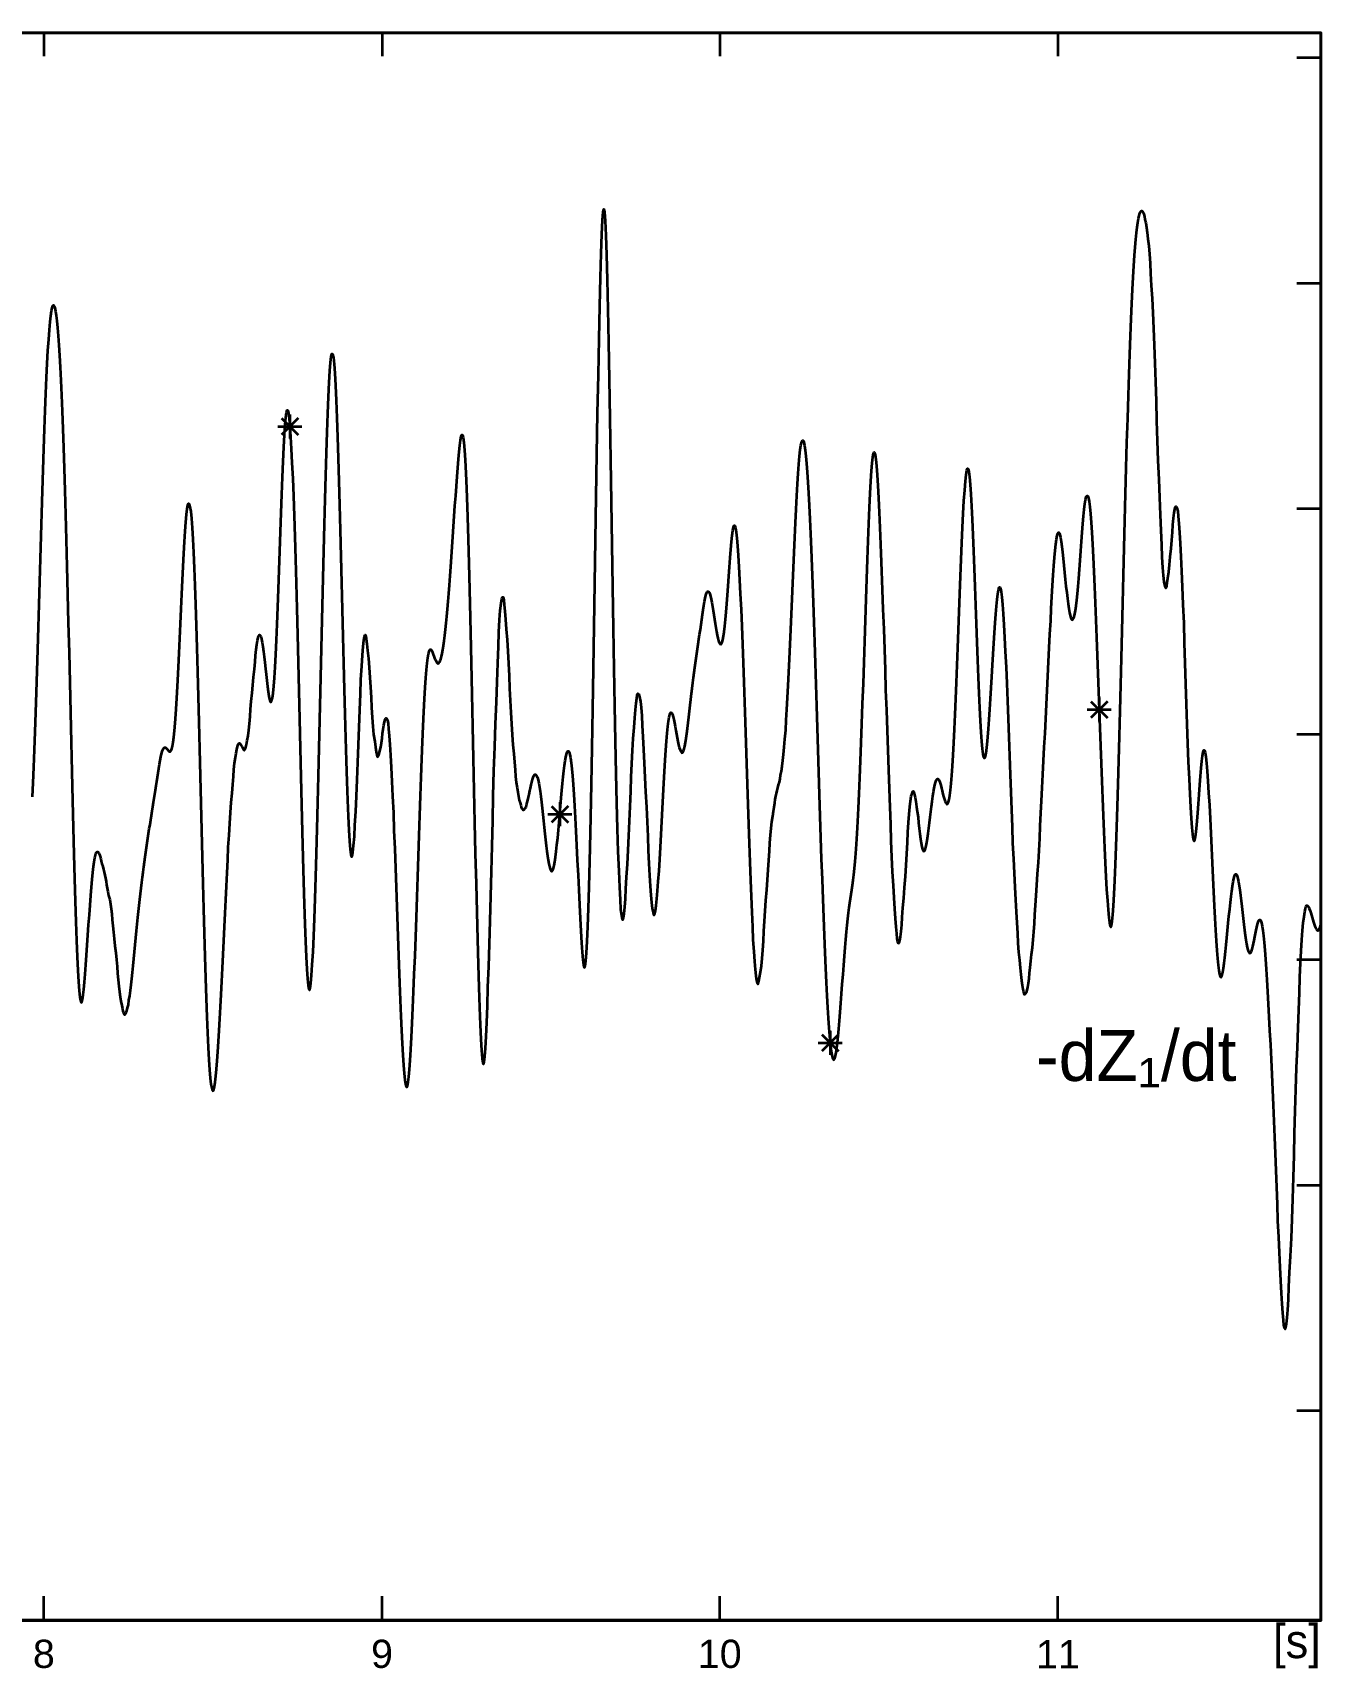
# Model space of a CAD drawing. Header units: inches. Extents: x -11 to 215, y 77 to 227.
# Drawn here: x 100.8 to 214.7, y 77 to 221.7 of the extents above; entities that cross this region are included whole.
import ezdxf

# ---------------------------------------------------------------- set-up
doc = ezdxf.new("R2010")
doc.units = ezdxf.units.IN
doc.header["$MEASUREMENT"] = 0
doc.layers.add('Vrstva 1', color=7, linetype='Continuous')

# ---------------------------------------------------------------- blocks, each defined once
blk = doc.blocks.new('block 3')
at = {"layer": 'Vrstva 1', "color": 175, "lineweight": 35, "true_color": 0x294a9a}
for points in [[(4.53, 81.27), (214.7, 81.27), (214.7, 221.73), (4.53, 221.73), (4.53, 81.27)], [(143.23, 158.73), (143.29, 157.94), (143.35, 157.2), (143.41, 156.53), (143.46, 155.94), (143.52, 155.41), (143.61, 154.94), (143.67, 154.53), (143.73, 154.18), (143.79, 153.85), (143.85, 153.59), (143.91, 153.38), (143.96, 153.21), (144.02, 153.09), (144.08, 153), (144.14, 152.97), (144.2, 152.97), (144.26, 153.03), (144.32, 153.12), (144.38, 153.23), (144.43, 153.41), (144.49, 153.62), (144.55, 153.85), (144.61, 154.09), (144.67, 154.35), (144.73, 154.65), (144.79, 154.91), (144.85, 155.2), (144.9, 155.44), (144.96, 155.67), (145.02, 155.85), (145.08, 156), (145.14, 156.09), (145.2, 156.12), (145.26, 156.09), (145.32, 156), (145.4, 155.85), (145.46, 155.65), (145.52, 155.35), (145.58, 155), (145.64, 154.62), (145.7, 154.15), (145.76, 153.65), (145.82, 153.12), (145.87, 152.56), (145.93, 152), (145.99, 151.41), (146.05, 150.85), (146.11, 150.32), (146.17, 149.8), (146.23, 149.32), (146.29, 148.91), (146.35, 148.53), (146.4, 148.21), (146.46, 147.97), (146.52, 147.77), (146.58, 147.62), (146.64, 147.56), (146.7, 147.56), (146.76, 147.65), (146.82, 147.83), (146.87, 148.06), (146.93, 148.38), (146.99, 148.8), (147.05, 149.3), (147.11, 149.88), (147.2, 150.5), (147.26, 151.18), (147.32, 151.88), (147.37, 152.59), (147.43, 153.32), (147.49, 154.03), (147.55, 154.7), (147.61, 155.32), (147.67, 155.91), (147.73, 156.44), (147.79, 156.91), (147.84, 157.32), (147.9, 157.64), (147.96, 157.91), (148.02, 158.09), (148.08, 158.17), (148.14, 158.17), (148.2, 158.09), (148.26, 157.88), (148.31, 157.59), (148.37, 157.14), (148.43, 156.62), (148.49, 156), (148.55, 155.23), (148.61, 154.35), (148.67, 153.35), (148.73, 152.26), (148.79, 151.09), (148.84, 149.85), (148.9, 148.53), (148.99, 147.21), (149.05, 145.89), (149.11, 144.59), (149.17, 143.36), (149.23, 142.24), (149.28, 141.21), (149.34, 140.39), (149.4, 139.71), (149.46, 139.24), (149.52, 139.04), (149.58, 139.06), (149.64, 139.36), (149.7, 139.92), (149.76, 140.8), (149.81, 141.95), (149.87, 143.42), (149.93, 145.18), (149.99, 147.27), (150.05, 149.65), (150.11, 152.32), (150.17, 155.26), (150.23, 158.47), (150.28, 161.88), (150.34, 165.49), (150.4, 169.2), (150.46, 173.02), (150.52, 176.87), (150.58, 180.69), (150.64, 184.46), (150.7, 188.07), (150.78, 191.48), (150.84, 194.66), (150.9, 197.54), (150.96, 200.07), (151.02, 202.21), (151.08, 203.92), (151.14, 205.15), (151.2, 205.89), (151.25, 206.12), (151.31, 205.86), (151.37, 205.09), (151.43, 203.8), (151.49, 202.07), (151.55, 199.86), (151.61, 197.27), (151.67, 194.33), (151.73, 191.07), (151.78, 187.6), (151.84, 183.96), (151.9, 180.22), (151.96, 176.43), (152.02, 172.7), (152.08, 169.02), (152.14, 165.49), (152.2, 162.17), (152.25, 159.06), (152.31, 156.17), (152.37, 153.59), (152.43, 151.29), (152.49, 149.3), (152.58, 147.56), (152.64, 146.15), (152.7, 145.03), (152.75, 144.18), (152.81, 143.62), (152.87, 143.3), (152.93, 143.24), (152.99, 143.42), (153.05, 143.8), (153.11, 144.36), (153.17, 145.12), (153.22, 146), (153.28, 147.03), (153.34, 148.18), (153.4, 149.41), (153.46, 150.68), (153.52, 151.97), (153.58, 153.29), (153.64, 154.62), (153.69, 155.88), (153.75, 157.09), (153.81, 158.23), (153.87, 159.29), (153.93, 160.26), (153.99, 161.11), (154.05, 161.82), (154.11, 162.41), (154.17, 162.85), (154.22, 163.14), (154.28, 163.26), (154.37, 163.2), (154.43, 162.97), (154.49, 162.58), (154.55, 162.02), (154.61, 161.29), (154.66, 160.44), (154.72, 159.44), (154.78, 158.32), (154.84, 157.12), (154.9, 155.85), (154.96, 154.56), (155.02, 153.23), (155.08, 151.91), (155.14, 150.62), (155.19, 149.38), (155.25, 148.24), (155.31, 147.18), (155.37, 146.24), (155.43, 145.44), (155.49, 144.77), (155.55, 144.24), (155.61, 143.89), (155.66, 143.71), (155.72, 143.65), (155.78, 143.8), (155.84, 144.09), (155.9, 144.53), (155.96, 145.12), (156.02, 145.83), (156.08, 146.65), (156.16, 147.59), (156.22, 148.59), (156.28, 149.68), (156.34, 150.79), (156.4, 151.94), (156.46, 153.09), (156.52, 154.23), (156.58, 155.35), (156.63, 156.38), (156.69, 157.38), (156.75, 158.26), (156.81, 159.06), (156.87, 159.76), (156.93, 160.35), (156.99, 160.82), (157.05, 161.17), (157.1, 161.41), (157.16, 161.55), (157.22, 161.58), (157.28, 161.53), (157.34, 161.41), (157.4, 161.2), (157.46, 160.97), (157.52, 160.67), (157.58, 160.35), (157.63, 160), (157.69, 159.67), (157.75, 159.35), (157.81, 159.03), (157.87, 158.73), (157.93, 158.5), (158.02, 158.29), (158.08, 158.14), (158.13, 158.06), (158.19, 158.03), (158.25, 158.09), (158.31, 158.2), (158.37, 158.38), (158.43, 158.61), (158.49, 158.94), (158.55, 159.32), (158.6, 159.73), (158.66, 160.17), (158.72, 160.67), (158.78, 161.17), (158.84, 161.7), (158.9, 162.23), (158.96, 162.73), (159.02, 163.26), (159.07, 163.73), (159.13, 164.23), (159.19, 164.7), (159.25, 165.14), (159.31, 165.58), (159.37, 165.99), (159.43, 166.41), (159.49, 166.82), (159.54, 167.23), (159.6, 167.64), (159.66, 168.08), (159.72, 168.49), (159.81, 168.93), (159.87, 169.37), (159.93, 169.82), (159.99, 170.26), (160.04, 170.67), (160.1, 171.05), (160.16, 171.4), (160.22, 171.7), (160.28, 171.96), (160.34, 172.14), (160.4, 172.26), (160.46, 172.31), (160.52, 172.28), (160.57, 172.23), (160.63, 172.08), (160.69, 171.87), (160.75, 171.61), (160.81, 171.31), (160.87, 170.96), (160.93, 170.61), (160.99, 170.23), (161.04, 169.84), (161.1, 169.46)], [(196.85, 159.5), (196.91, 161.73), (196.97, 164.05), (197.03, 166.41), (197.09, 168.82), (197.15, 171.26), (197.2, 173.73), (197.26, 176.17), (197.32, 178.58), (197.38, 180.93), (197.44, 183.25), (197.5, 185.48), (197.59, 187.6), (197.64, 189.63), (197.7, 191.51), (197.76, 193.28), (197.82, 194.92), (197.88, 196.42), (197.94, 197.77), (198, 199.01), (198.06, 200.12), (198.12, 201.12), (198.17, 202.01), (198.23, 202.77), (198.29, 203.45), (198.35, 204.03), (198.41, 204.53), (198.47, 204.95), (198.53, 205.3), (198.59, 205.56), (198.64, 205.77), (198.7, 205.89), (198.76, 205.95), (198.82, 205.98), (198.88, 205.92), (198.94, 205.83), (199, 205.68), (199.06, 205.48), (199.11, 205.21), (199.17, 204.92), (199.23, 204.51), (199.29, 204.06), (199.35, 203.51), (199.44, 202.89), (199.5, 202.15), (199.56, 201.33), (199.61, 200.42), (199.67, 199.36), (199.73, 198.21), (199.79, 196.95), (199.85, 195.57), (199.91, 194.1), (199.97, 192.51), (200.03, 190.86), (200.09, 189.13), (200.14, 187.4), (200.2, 185.63), (200.26, 183.9), (200.32, 182.22), (200.38, 180.6), (200.44, 179.08), (200.5, 177.69), (200.56, 176.43), (200.61, 175.34), (200.67, 174.43), (200.73, 173.7), (200.79, 173.14), (200.85, 172.78), (200.91, 172.61), (200.97, 172.61), (201.03, 172.76), (201.08, 173.08), (201.14, 173.49), (201.23, 174.05), (201.29, 174.67), (201.35, 175.37), (201.41, 176.11), (201.47, 176.84), (201.53, 177.55), (201.58, 178.19), (201.64, 178.78), (201.7, 179.25), (201.76, 179.58), (201.82, 179.78), (201.88, 179.81), (201.94, 179.69), (202, 179.4), (202.05, 178.96), (202.11, 178.31), (202.17, 177.52), (202.23, 176.55), (202.29, 175.4), (202.35, 174.11), (202.41, 172.7), (202.47, 171.14), (202.53, 169.49), (202.58, 167.76), (202.64, 165.96), (202.7, 164.14), (202.76, 162.32), (202.82, 160.56), (202.88, 158.85), (202.94, 157.23), (203.02, 155.73), (203.08, 154.38), (203.14, 153.21), (203.2, 152.21), (203.26, 151.41), (203.32, 150.82), (203.38, 150.41), (203.44, 150.24), (203.5, 150.24), (203.55, 150.44), (203.61, 150.79), (203.67, 151.32), (203.73, 151.97), (203.79, 152.71), (203.85, 153.5), (203.91, 154.35), (203.97, 155.18), (204.02, 155.97), (204.08, 156.67), (204.14, 157.29), (204.2, 157.76), (204.26, 158.09), (204.32, 158.26), (204.38, 158.23), (204.44, 158.06), (204.49, 157.67), (204.55, 157.12), (204.61, 156.41), (204.67, 155.53), (204.73, 154.5), (204.82, 153.38), (204.88, 152.18), (204.94, 150.91), (204.99, 149.59), (205.05, 148.3), (205.11, 146.97), (205.17, 145.74), (205.23, 144.5), (205.29, 143.39), (205.35, 142.33), (205.41, 141.39), (205.47, 140.53), (205.52, 139.83), (205.58, 139.24), (205.64, 138.77), (205.7, 138.45), (205.76, 138.24), (205.82, 138.18), (205.88, 138.21), (205.94, 138.39), (205.99, 138.62), (206.05, 138.98), (206.11, 139.42), (206.17, 139.89), (206.23, 140.45), (206.29, 141.03), (206.35, 141.65), (206.41, 142.3), (206.46, 142.95), (206.52, 143.56), (206.61, 144.18), (206.67, 144.77), (206.73, 145.3), (206.79, 145.8), (206.85, 146.24), (206.91, 146.62), (206.96, 146.91), (207.02, 147.12), (207.08, 147.27), (207.14, 147.3), (207.2, 147.27), (207.26, 147.12), (207.32, 146.91), (207.38, 146.62), (207.43, 146.27), (207.49, 145.89), (207.55, 145.41), (207.61, 144.92), (207.67, 144.42), (207.73, 143.89), (207.79, 143.36), (207.85, 142.83), (207.91, 142.33), (207.96, 141.89), (208.02, 141.48), (208.08, 141.12), (208.14, 140.8), (208.2, 140.59), (208.26, 140.42), (208.32, 140.33), (208.4, 140.3), (208.46, 140.36), (208.52, 140.48), (208.58, 140.65), (208.64, 140.89), (208.7, 141.15), (208.76, 141.42), (208.82, 141.74), (208.88, 142.03), (208.93, 142.33), (208.99, 142.59), (209.05, 142.86), (209.11, 143.03), (209.17, 143.18), (209.23, 143.24), (209.29, 143.24), (209.35, 143.15), (209.4, 142.97), (209.46, 142.68), (209.52, 142.3), (209.58, 141.83), (209.64, 141.24), (209.7, 140.56), (209.76, 139.77), (209.82, 138.89), (209.87, 137.95), (209.93, 136.92), (209.99, 135.8), (210.05, 134.66), (210.11, 133.45), (210.2, 132.19), (210.26, 130.89), (210.32, 129.57), (210.37, 128.22), (210.43, 126.86), (210.49, 125.45), (210.55, 124.01), (210.61, 122.57), (210.67, 121.07), (210.73, 119.6), (210.79, 118.1), (210.84, 116.63), (210.9, 115.19), (210.96, 113.81), (211.02, 112.52), (211.08, 111.31), (211.14, 110.23), (211.2, 109.28), (211.26, 108.49), (211.32, 107.84), (211.37, 107.4), (211.43, 107.14), (211.49, 107.05), (211.55, 107.2), (211.61, 107.52), (211.67, 108.05), (211.73, 108.76), (211.79, 109.67), (211.84, 110.78), (211.9, 112.05), (211.99, 113.49), (212.05, 115.08), (212.11, 116.78), (212.17, 118.57), (212.23, 120.46), (212.29, 122.4), (212.34, 124.37), (212.4, 126.34), (212.46, 128.25), (212.52, 130.16), (212.58, 131.95), (212.64, 133.69), (212.7, 135.3), (212.76, 136.8), (212.81, 138.18), (212.87, 139.42), (212.93, 140.51), (212.99, 141.48), (213.05, 142.3), (213.11, 142.97), (213.17, 143.53), (213.23, 143.95), (213.29, 144.24), (213.34, 144.44), (213.4, 144.53), (213.46, 144.53), (213.52, 144.47), (213.58, 144.39), (213.64, 144.24), (213.7, 144.06), (213.76, 143.86), (213.84, 143.65), (213.9, 143.45), (213.96, 143.24), (214.02, 143.03), (214.08, 142.86), (214.14, 142.68), (214.2, 142.53), (214.26, 142.42), (214.31, 142.36), (214.37, 142.3), (214.43, 142.3), (214.49, 142.36), (214.55, 142.45), (214.61, 142.59), (214.67, 142.8), (214.7, 142.86)], [(100.75, 154.12), (100.81, 155.38), (100.87, 156.76), (100.93, 158.29), (100.98, 159.88), (101.04, 161.58), (101.1, 163.38), (101.16, 165.26), (101.22, 167.17), (101.28, 169.14), (101.34, 171.14), (101.4, 173.17), (101.45, 175.2), (101.51, 177.22), (101.57, 179.22), (101.63, 181.19), (101.69, 183.07), (101.75, 184.93), (101.81, 186.66), (101.87, 188.31), (101.92, 189.81), (101.98, 191.22), (102.04, 192.48), (102.1, 193.63), (102.19, 194.6), (102.25, 195.45), (102.31, 196.16), (102.37, 196.69), (102.42, 197.13), (102.48, 197.39), (102.54, 197.57), (102.6, 197.63), (102.66, 197.54), (102.72, 197.39), (102.78, 197.1), (102.84, 196.71), (102.89, 196.24), (102.95, 195.63), (103.01, 194.92), (103.07, 194.1), (103.13, 193.19), (103.19, 192.13), (103.25, 190.95), (103.31, 189.66), (103.37, 188.25), (103.42, 186.69), (103.48, 185.01), (103.54, 183.19), (103.6, 181.22), (103.66, 179.11), (103.72, 176.87), (103.78, 174.52), (103.84, 172.05), (103.89, 169.52), (103.98, 166.91), (104.04, 164.26), (104.1, 161.58), (104.16, 158.94), (104.22, 156.35), (104.28, 153.82), (104.34, 151.38), (104.39, 149.06), (104.45, 146.88), (104.51, 144.89), (104.57, 143.06), (104.63, 141.42), (104.69, 139.98), (104.75, 138.77), (104.81, 137.77), (104.86, 136.98), (104.92, 136.42), (104.98, 136.1), (105.04, 135.95), (105.1, 135.98), (105.16, 136.21), (105.22, 136.6), (105.28, 137.1), (105.34, 137.74), (105.39, 138.45), (105.45, 139.27), (105.51, 140.12), (105.57, 141.01), (105.63, 141.89), (105.69, 142.8), (105.78, 143.68), (105.83, 144.56), (105.89, 145.39), (105.95, 146.15), (106.01, 146.83), (106.07, 147.44), (106.13, 147.97), (106.19, 148.38), (106.25, 148.74), (106.31, 148.97), (106.36, 149.15), (106.42, 149.24), (106.48, 149.27), (106.54, 149.24), (106.6, 149.15), (106.66, 149.03), (106.72, 148.85), (106.78, 148.65), (106.83, 148.44), (106.89, 148.21), (106.95, 147.97), (107.01, 147.71), (107.07, 147.47), (107.13, 147.21), (107.19, 146.94), (107.25, 146.65), (107.3, 146.36), (107.36, 146.06), (107.42, 145.77), (107.48, 145.41)], [(125.35, 137.65), (125.41, 138.33), (125.47, 139.27), (125.56, 140.42), (125.62, 141.8), (125.68, 143.36), (125.74, 145.12), (125.8, 147.06), (125.85, 149.12), (125.91, 151.29), (125.97, 153.62), (126.03, 156), (126.09, 158.44), (126.15, 160.94), (126.21, 163.44), (126.27, 165.99), (126.33, 168.52), (126.38, 171.02), (126.44, 173.49), (126.5, 175.9), (126.56, 178.22), (126.62, 180.46), (126.68, 182.57), (126.74, 184.57), (126.8, 186.4), (126.85, 188.04), (126.91, 189.51), (126.97, 190.78), (127.03, 191.81), (127.09, 192.57), (127.15, 193.1), (127.21, 193.33), (127.27, 193.3), (127.35, 193.01), (127.41, 192.42), (127.47, 191.6), (127.53, 190.51), (127.59, 189.19), (127.65, 187.66), (127.71, 185.96), (127.77, 184.1), (127.82, 182.07), (127.88, 179.96), (127.94, 177.72), (128, 175.4), (128.06, 173.05), (128.12, 170.7), (128.18, 168.32), (128.24, 165.96), (128.29, 163.64), (128.35, 161.44), (128.41, 159.32), (128.47, 157.32), (128.53, 155.5), (128.59, 153.85), (128.65, 152.41), (128.71, 151.18), (128.77, 150.21), (128.82, 149.47), (128.88, 149), (128.94, 148.83), (129, 148.88), (129.06, 149.21), (129.12, 149.8), (129.21, 150.62), (129.26, 151.62), (129.32, 152.82), (129.38, 154.18), (129.44, 155.65), (129.5, 157.17), (129.56, 158.73), (129.62, 160.29), (129.68, 161.79), (129.74, 163.23), (129.79, 164.52), (129.85, 165.7), (129.91, 166.67), (129.97, 167.43), (130.03, 167.99), (130.09, 168.35), (130.15, 168.46), (130.21, 168.37), (130.26, 168.11), (130.32, 167.67), (130.38, 167.08), (130.44, 166.38), (130.5, 165.58), (130.56, 164.7), (130.62, 163.82), (130.68, 162.91), (130.73, 162.02), (130.79, 161.14), (130.85, 160.35), (130.91, 159.64), (131, 159.03), (131.06, 158.53), (131.12, 158.11), (131.18, 157.85), (131.23, 157.7), (131.29, 157.67), (131.35, 157.76), (131.41, 157.94), (131.47, 158.2), (131.53, 158.53), (131.59, 158.91), (131.65, 159.32), (131.7, 159.73), (131.76, 160.11), (131.82, 160.47), (131.88, 160.76), (131.94, 160.97), (132, 161.08), (132.06, 161.05), (132.12, 160.91), (132.18, 160.61), (132.23, 160.14), (132.29, 159.53), (132.35, 158.76), (132.41, 157.82), (132.47, 156.73), (132.53, 155.5), (132.59, 154.18), (132.65, 152.71), (132.7, 151.15), (132.79, 149.53), (132.85, 147.83), (132.91, 146.12), (132.97, 144.39), (133.03, 142.65), (133.09, 140.95), (133.15, 139.27), (133.2, 137.68), (133.26, 136.15), (133.32, 134.74), (133.38, 133.45), (133.44, 132.3), (133.5, 131.27), (133.56, 130.39), (133.62, 129.66), (133.67, 129.1), (133.73, 128.72), (133.79, 128.51), (133.85, 128.45), (133.91, 128.57), (133.97, 128.89), (134.03, 129.36), (134.09, 130.01), (134.14, 130.8), (134.2, 131.77), (134.26, 132.86), (134.32, 134.1), (134.38, 135.45), (134.44, 136.89), (134.5, 138.45), (134.59, 140.06), (134.64, 141.74), (134.7, 143.47), (134.76, 145.27), (134.82, 147.06), (134.88, 148.88), (134.94, 150.71), (135, 152.47), (135.06, 154.21), (135.12, 155.88), (135.17, 157.5), (135.23, 159), (135.29, 160.38), (135.35, 161.64), (135.41, 162.79), (135.47, 163.79), (135.53, 164.67), (135.59, 165.38), (135.64, 165.96), (135.7, 166.43), (135.76, 166.79), (135.82, 166.99), (135.88, 167.14), (135.94, 167.17), (136, 167.14), (136.06, 167.05), (136.11, 166.91), (136.17, 166.73), (136.23, 166.58), (136.29, 166.41), (136.38, 166.26), (136.44, 166.14), (136.5, 166.02), (136.56, 165.96), (136.61, 165.93), (136.67, 165.96), (136.73, 166.05), (136.79, 166.17), (136.85, 166.32), (136.91, 166.55), (136.97, 166.82), (137.03, 167.14), (137.08, 167.52), (137.14, 167.93), (137.2, 168.4), (137.26, 168.93), (137.32, 169.49), (137.38, 170.08), (137.44, 170.73), (137.5, 171.4), (137.56, 172.11), (137.61, 172.87), (137.67, 173.67), (137.73, 174.49), (137.79, 175.37), (137.85, 176.25), (137.91, 177.14), (137.97, 178.05), (138.03, 178.96), (138.08, 179.87), (138.17, 180.75), (138.23, 181.63), (138.29, 182.46), (138.35, 183.25), (138.41, 183.99), (138.47, 184.66), (138.53, 185.22), (138.58, 185.69), (138.64, 186.01), (138.7, 186.16), (138.76, 186.13), (138.82, 185.93), (138.88, 185.48), (138.94, 184.81), (139, 183.93), (139.05, 182.78), (139.11, 181.4), (139.17, 179.78), (139.23, 177.93), (139.29, 175.87), (139.35, 173.64), (139.41, 171.23), (139.47, 168.67), (139.52, 165.99), (139.58, 163.2), (139.64, 160.38), (139.7, 157.53), (139.76, 154.68), (139.82, 151.85), (139.88, 149.12), (139.97, 146.44), (140.02, 143.92), (140.08, 141.51), (140.14, 139.3), (140.2, 137.27), (140.26, 135.48), (140.32, 133.95), (140.38, 132.69), (140.44, 131.69), (140.49, 130.98), (140.55, 130.6), (140.61, 130.48), (140.67, 130.66), (140.73, 131.16), (140.79, 131.89), (140.85, 132.92), (140.91, 134.16), (140.97, 135.63), (141.02, 137.3), (141.08, 139.12), (141.14, 141.09), (141.2, 143.15), (141.26, 145.33), (141.32, 147.53), (141.38, 149.77), (141.44, 152.03), (141.49, 154.23), (141.55, 156.44), (141.61, 158.56), (141.67, 160.58), (141.76, 162.52), (141.82, 164.32), (141.88, 165.96), (141.94, 167.43), (141.99, 168.7), (142.05, 169.79), (142.11, 170.61), (142.17, 171.26), (142.23, 171.64), (142.29, 171.81), (142.35, 171.79), (142.41, 171.55), (142.46, 171.11), (142.52, 170.55), (142.58, 169.82), (142.64, 168.96), (142.7, 168.02), (142.76, 167.02), (142.82, 165.93), (142.88, 164.85), (142.93, 163.73), (142.99, 162.64), (143.05, 161.58), (143.11, 160.58), (143.17, 159.61), (143.23, 158.73)], [(107.48, 145.41), (107.57, 145.06), (107.63, 144.65), (107.69, 144.21), (107.75, 143.77), (107.8, 143.24), (107.86, 142.71), (107.92, 142.15), (107.98, 141.56), (108.04, 140.95), (108.1, 140.33), (108.16, 139.71), (108.22, 139.12), (108.27, 138.51), (108.33, 137.95), (108.39, 137.39), (108.45, 136.89), (108.51, 136.45), (108.57, 136.04), (108.63, 135.68), (108.69, 135.39), (108.74, 135.16), (108.8, 135.01), (108.86, 134.89), (108.92, 134.86), (108.98, 134.92), (109.04, 135.04), (109.1, 135.21), (109.16, 135.45), (109.22, 135.74), (109.27, 136.13), (109.36, 136.54), (109.42, 137.01), (109.48, 137.51), (109.54, 138.04), (109.6, 138.59), (109.66, 139.18), (109.72, 139.8), (109.77, 140.42), (109.83, 141.03), (109.89, 141.65), (109.95, 142.27), (110.01, 142.86), (110.07, 143.45), (110.13, 144), (110.19, 144.53), (110.24, 145.06), (110.3, 145.56), (110.36, 146.06), (110.42, 146.56), (110.48, 147.03), (110.54, 147.47), (110.6, 147.94), (110.66, 148.38), (110.71, 148.83), (110.77, 149.24), (110.83, 149.65), (110.89, 150.06), (110.95, 150.47), (111.01, 150.88), (111.07, 151.29), (111.16, 151.68), (111.21, 152.09), (111.27, 152.47), (111.33, 152.88), (111.39, 153.26), (111.45, 153.65), (111.51, 154), (111.57, 154.38), (111.63, 154.73), (111.68, 155.12), (111.74, 155.5), (111.8, 155.88), (111.86, 156.26), (111.92, 156.65), (111.98, 157.03), (112.04, 157.35), (112.1, 157.67), (112.16, 157.94), (112.21, 158.14), (112.27, 158.29), (112.33, 158.41), (112.39, 158.47), (112.45, 158.5), (112.51, 158.5), (112.57, 158.44), (112.63, 158.38), (112.68, 158.32), (112.74, 158.23), (112.8, 158.17), (112.86, 158.14), (112.95, 158.14), (113.01, 158.23), (113.07, 158.38), (113.13, 158.61), (113.18, 158.97), (113.24, 159.41), (113.3, 159.97), (113.36, 160.64), (113.42, 161.44), (113.48, 162.35), (113.54, 163.35), (113.6, 164.44), (113.65, 165.61), (113.71, 166.85), (113.77, 168.14), (113.83, 169.43), (113.89, 170.76), (113.95, 172.05), (114.01, 173.31), (114.07, 174.52), (114.12, 175.67), (114.18, 176.69), (114.24, 177.64), (114.3, 178.43), (114.36, 179.11), (114.42, 179.61), (114.48, 179.93), (114.54, 180.08), (114.6, 180.02), (114.65, 179.78), (114.74, 179.37), (114.8, 178.75), (114.86, 177.93), (114.92, 176.93), (114.98, 175.75), (115.04, 174.37), (115.1, 172.84), (115.15, 171.14), (115.21, 169.29), (115.27, 167.32), (115.33, 165.2), (115.39, 163), (115.45, 160.73), (115.51, 158.38), (115.57, 155.97), (115.62, 153.56), (115.68, 151.18), (115.74, 148.8), (115.8, 146.47), (115.86, 144.21), (115.92, 142.06), (115.98, 140.01), (116.04, 138.09), (116.09, 136.3), (116.15, 134.68), (116.21, 133.24), (116.27, 131.95), (116.33, 130.86), (116.39, 129.98), (116.45, 129.25), (116.51, 128.72), (116.59, 128.36), (116.65, 128.16), (116.71, 128.13), (116.77, 128.25), (116.83, 128.51), (116.89, 128.89), (116.95, 129.42), (117.01, 130.04), (117.06, 130.77), (117.12, 131.57), (117.18, 132.48), (117.24, 133.45), (117.3, 134.48), (117.36, 135.54), (117.42, 136.65), (117.48, 137.8), (117.54, 138.98), (117.59, 140.18), (117.65, 141.39), (117.71, 142.62), (117.77, 143.83), (117.83, 145.03), (117.89, 146.24), (117.95, 147.41), (118.01, 148.56), (118.06, 149.68), (118.12, 150.74), (118.18, 151.76), (118.24, 152.74), (118.3, 153.62), (118.39, 154.47), (118.45, 155.23), (118.51, 155.94), (118.56, 156.56), (118.62, 157.12), (118.68, 157.62), (118.74, 158), (118.8, 158.32), (118.86, 158.59), (118.92, 158.76), (118.98, 158.85), (119.03, 158.88), (119.09, 158.85), (119.15, 158.79), (119.21, 158.67), (119.27, 158.56), (119.33, 158.44), (119.39, 158.32), (119.45, 158.26), (119.5, 158.26), (119.56, 158.35), (119.62, 158.53), (119.68, 158.76), (119.74, 159.11), (119.8, 159.53), (119.86, 160.03), (119.92, 160.58), (119.98, 161.23), (120.03, 161.88), (120.09, 162.58), (120.18, 163.32), (120.24, 164.02), (120.3, 164.73), (120.36, 165.44), (120.42, 166.08), (120.47, 166.64), (120.53, 167.17), (120.59, 167.61), (120.65, 167.96), (120.71, 168.23), (120.77, 168.37), (120.83, 168.46), (120.89, 168.4), (120.95, 168.29), (121, 168.08), (121.06, 167.79), (121.12, 167.43), (121.18, 166.99), (121.24, 166.52), (121.3, 166.02), (121.36, 165.46), (121.42, 164.94), (121.47, 164.41), (121.53, 163.88), (121.59, 163.44), (121.65, 163.05), (121.71, 162.76), (121.77, 162.58), (121.83, 162.52), (121.89, 162.61), (121.97, 162.88), (122.03, 163.29), (122.09, 163.91), (122.15, 164.67), (122.21, 165.61), (122.27, 166.73), (122.33, 167.99), (122.39, 169.4), (122.44, 170.9), (122.5, 172.49), (122.56, 174.17), (122.62, 175.87), (122.68, 177.58), (122.74, 179.25), (122.8, 180.87), (122.86, 182.4), (122.91, 183.81), (122.97, 185.07), (123.03, 186.16), (123.09, 187.04), (123.15, 187.69), (123.21, 188.13), (123.27, 188.34), (123.33, 188.31), (123.39, 188.04), (123.44, 187.57), (123.5, 186.9), (123.56, 185.98), (123.62, 184.93), (123.68, 183.69), (123.77, 182.28), (123.83, 180.72), (123.89, 178.99), (123.94, 177.14), (124, 175.17), (124.06, 173.02), (124.12, 170.79), (124.18, 168.46), (124.24, 166.02), (124.3, 163.52), (124.36, 161), (124.41, 158.44), (124.47, 155.91), (124.53, 153.44), (124.59, 151.03), (124.65, 148.77), (124.71, 146.62), (124.77, 144.65), (124.83, 142.89), (124.88, 141.33), (124.94, 139.98), (125, 138.89), (125.06, 138.04), (125.12, 137.45), (125.18, 137.12), (125.24, 137.04), (125.3, 137.21), (125.35, 137.65)], [(161.1, 169.46), (161.16, 169.11), (161.22, 168.76), (161.28, 168.43), (161.34, 168.17), (161.4, 167.93), (161.46, 167.76), (161.51, 167.67), (161.6, 167.64), (161.66, 167.67), (161.72, 167.82), (161.78, 168.02), (161.84, 168.35), (161.9, 168.73), (161.96, 169.23), (162.01, 169.82), (162.07, 170.46), (162.13, 171.2), (162.19, 171.96), (162.25, 172.78), (162.31, 173.64), (162.37, 174.46), (162.43, 175.28), (162.48, 176.02), (162.54, 176.69), (162.6, 177.25), (162.66, 177.69), (162.72, 177.99), (162.78, 178.14), (162.84, 178.11), (162.9, 177.93), (162.96, 177.55), (163.01, 177.02), (163.07, 176.34), (163.13, 175.49), (163.19, 174.49), (163.25, 173.34), (163.31, 172.08), (163.4, 170.7), (163.45, 169.23), (163.51, 167.64), (163.57, 165.99), (163.63, 164.29), (163.69, 162.52), (163.75, 160.73), (163.81, 158.91), (163.87, 157.09), (163.93, 155.26), (163.98, 153.44), (164.04, 151.71), (164.1, 150), (164.16, 148.35), (164.22, 146.77), (164.28, 145.3), (164.34, 143.92), (164.4, 142.62), (164.45, 141.48), (164.51, 140.45), (164.57, 139.56), (164.63, 138.86), (164.69, 138.3), (164.75, 137.89), (164.81, 137.65), (164.87, 137.57), (164.92, 137.62), (164.98, 137.83), (165.04, 138.15), (165.1, 138.62), (165.19, 139.18), (165.25, 139.83), (165.31, 140.56), (165.37, 141.36), (165.42, 142.24), (165.48, 143.12), (165.54, 144.06), (165.6, 144.97), (165.66, 145.91), (165.72, 146.8), (165.78, 147.68), (165.84, 148.53), (165.9, 149.32), (165.95, 150.06), (166.01, 150.74), (166.07, 151.35), (166.13, 151.91), (166.19, 152.41), (166.25, 152.85), (166.31, 153.23), (166.37, 153.59), (166.42, 153.91), (166.48, 154.18), (166.54, 154.44), (166.6, 154.68), (166.66, 154.94), (166.72, 155.18), (166.78, 155.44), (166.84, 155.73), (166.89, 156.06), (166.98, 156.41), (167.04, 156.85), (167.1, 157.35), (167.16, 157.88), (167.22, 158.53), (167.28, 159.23), (167.34, 160.03), (167.39, 160.91), (167.45, 161.85), (167.51, 162.88), (167.57, 163.97), (167.63, 165.14), (167.69, 166.35), (167.75, 167.61), (167.81, 168.93), (167.86, 170.29), (167.92, 171.64), (167.98, 173.02), (168.04, 174.4), (168.1, 175.75), (168.16, 177.08), (168.22, 178.37), (168.28, 179.58), (168.34, 180.75), (168.39, 181.81), (168.45, 182.75), (168.51, 183.57), (168.57, 184.28), (168.63, 184.84), (168.69, 185.25), (168.78, 185.54), (168.83, 185.66), (168.89, 185.66), (168.95, 185.51), (169.01, 185.22), (169.07, 184.81), (169.13, 184.28), (169.19, 183.63), (169.25, 182.84), (169.31, 181.96), (169.36, 180.99), (169.42, 179.9), (169.48, 178.69), (169.54, 177.4), (169.6, 176.02), (169.66, 174.52), (169.72, 172.96), (169.78, 171.31), (169.83, 169.58), (169.89, 167.82), (169.95, 165.96), (170.01, 164.08), (170.07, 162.17), (170.13, 160.23), (170.19, 158.29), (170.25, 156.32), (170.3, 154.35), (170.36, 152.41), (170.42, 150.5), (170.48, 148.65), (170.57, 146.83), (170.63, 145.09), (170.69, 143.45), (170.75, 141.86), (170.8, 140.36), (170.86, 138.98), (170.92, 137.71), (170.98, 136.54), (171.04, 135.48), (171.1, 134.54), (171.16, 133.69), (171.22, 132.98), (171.27, 132.36), (171.33, 131.83), (171.39, 131.45), (171.45, 131.16), (171.51, 130.95), (171.57, 130.86), (171.63, 130.89), (171.69, 130.98), (171.75, 131.22), (171.8, 131.51), (171.86, 131.89), (171.92, 132.39), (171.98, 132.95), (172.04, 133.6), (172.1, 134.3), (172.16, 135.07), (172.22, 135.89), (172.27, 136.71), (172.33, 137.57), (172.42, 138.42), (172.48, 139.24), (172.54, 140.04), (172.6, 140.8), (172.66, 141.51), (172.72, 142.18), (172.77, 142.77), (172.83, 143.33), (172.89, 143.86), (172.95, 144.33), (173.01, 144.74), (173.07, 145.15), (173.13, 145.53), (173.19, 145.91), (173.24, 146.33), (173.3, 146.77), (173.36, 147.24), (173.42, 147.8), (173.48, 148.41), (173.54, 149.12), (173.6, 149.94), (173.66, 150.88), (173.72, 151.94), (173.77, 153.12), (173.83, 154.41), (173.89, 155.82), (173.95, 157.32), (174.01, 158.91), (174.07, 160.58), (174.13, 162.35), (174.21, 164.17), (174.27, 166.02), (174.33, 167.9), (174.39, 169.76), (174.45, 171.61), (174.51, 173.43), (174.57, 175.14), (174.63, 176.78), (174.69, 178.31), (174.74, 179.72), (174.8, 180.96), (174.86, 182.05), (174.92, 182.96), (174.98, 183.66), (175.04, 184.19), (175.1, 184.51), (175.16, 184.63), (175.21, 184.51), (175.27, 184.22), (175.33, 183.72), (175.39, 183.02), (175.45, 182.16), (175.51, 181.13), (175.57, 179.93), (175.63, 178.63), (175.68, 177.22), (175.74, 175.7), (175.8, 174.11), (175.86, 172.43), (175.92, 170.73), (176.01, 168.96), (176.07, 167.17), (176.13, 165.38), (176.18, 163.58), (176.24, 161.79), (176.3, 160), (176.36, 158.26), (176.42, 156.53), (176.48, 154.85), (176.54, 153.23), (176.6, 151.71), (176.65, 150.21), (176.71, 148.83), (176.77, 147.5), (176.83, 146.3), (176.89, 145.21), (176.95, 144.21), (177.01, 143.36), (177.07, 142.62), (177.13, 142.03), (177.18, 141.59), (177.24, 141.3), (177.3, 141.18), (177.36, 141.21), (177.42, 141.42), (177.48, 141.74), (177.54, 142.21), (177.6, 142.8), (177.65, 143.5), (177.71, 144.3), (177.8, 145.18), (177.86, 146.12), (177.92, 147.09), (177.98, 148.09), (178.04, 149.09), (178.1, 150.09), (178.15, 151), (178.21, 151.85), (178.27, 152.59), (178.33, 153.26), (178.39, 153.76), (178.45, 154.18), (178.51, 154.44), (178.57, 154.59), (178.62, 154.62), (178.68, 154.53), (178.74, 154.32), (178.8, 154.06), (178.86, 153.71), (178.92, 153.26), (178.98, 152.82)], [(178.98, 152.82), (179.04, 152.32), (179.09, 151.82), (179.15, 151.32), (179.21, 150.85), (179.27, 150.41), (179.33, 150.03), (179.39, 149.71), (179.45, 149.5), (179.51, 149.35), (179.59, 149.32), (179.65, 149.38), (179.71, 149.56), (179.77, 149.8), (179.83, 150.09), (179.89, 150.47), (179.95, 150.88), (180.01, 151.35), (180.06, 151.82), (180.12, 152.32), (180.18, 152.79), (180.24, 153.29), (180.3, 153.73), (180.36, 154.18), (180.42, 154.56), (180.48, 154.91), (180.54, 155.18), (180.59, 155.41), (180.65, 155.59), (180.71, 155.67), (180.77, 155.73), (180.83, 155.7), (180.89, 155.65), (180.95, 155.53), (181.01, 155.35), (181.06, 155.15), (181.12, 154.91), (181.18, 154.65), (181.24, 154.38), (181.3, 154.15), (181.39, 153.91), (181.45, 153.73), (181.51, 153.59), (181.56, 153.5), (181.62, 153.47), (181.68, 153.53), (181.74, 153.68), (181.8, 153.91), (181.86, 154.26), (181.92, 154.73), (181.98, 155.32), (182.03, 156.03), (182.09, 156.85), (182.15, 157.82), (182.21, 158.91), (182.27, 160.11), (182.33, 161.41), (182.39, 162.79), (182.45, 164.26), (182.5, 165.79), (182.56, 167.32), (182.62, 168.9), (182.68, 170.49), (182.74, 172.08), (182.8, 173.64), (182.86, 175.14), (182.92, 176.61), (182.98, 177.96), (183.03, 179.19), (183.09, 180.31), (183.18, 181.25), (183.24, 182.05), (183.3, 182.63), (183.36, 183.02), (183.42, 183.19), (183.48, 183.13), (183.53, 182.9), (183.59, 182.43), (183.65, 181.75), (183.71, 180.9), (183.77, 179.84), (183.83, 178.66), (183.89, 177.31), (183.95, 175.87), (184, 174.34), (184.06, 172.73), (184.12, 171.08), (184.18, 169.43), (184.24, 167.82), (184.3, 166.23), (184.36, 164.7), (184.42, 163.29), (184.47, 162), (184.53, 160.85), (184.59, 159.85), (184.65, 159.03), (184.71, 158.38), (184.77, 157.91), (184.83, 157.64), (184.89, 157.56), (184.97, 157.62), (185.03, 157.85), (185.09, 158.23), (185.15, 158.76), (185.21, 159.41), (185.27, 160.14), (185.33, 160.97), (185.39, 161.85), (185.44, 162.79), (185.5, 163.76), (185.56, 164.76), (185.62, 165.79), (185.68, 166.76), (185.74, 167.73), (185.8, 168.64), (185.86, 169.52), (185.92, 170.29), (185.97, 170.99), (186.03, 171.58), (186.09, 172.08), (186.15, 172.43), (186.21, 172.64), (186.27, 172.67), (186.33, 172.55), (186.39, 172.26), (186.44, 171.79), (186.5, 171.14), (186.56, 170.32), (186.62, 169.35), (186.68, 168.23), (186.74, 166.99), (186.83, 165.61), (186.89, 164.17), (186.94, 162.61), (187, 161.03), (187.06, 159.41), (187.12, 157.76), (187.18, 156.12), (187.24, 154.53), (187.3, 152.97), (187.36, 151.47), (187.41, 150.03), (187.47, 148.65), (187.53, 147.38), (187.59, 146.15), (187.65, 145.03), (187.71, 143.97), (187.77, 142.97), (187.83, 142.06), (187.88, 141.18), (187.94, 140.39), (188, 139.68), (188.06, 139.01), (188.12, 138.42), (188.18, 137.89), (188.24, 137.48), (188.3, 137.12), (188.36, 136.89), (188.41, 136.71), (188.47, 136.65), (188.53, 136.71), (188.62, 136.83), (188.68, 137.04), (188.74, 137.3), (188.8, 137.65), (188.86, 138.07), (188.91, 138.54), (188.97, 139.04), (189.03, 139.59), (189.09, 140.18), (189.15, 140.8), (189.21, 141.48), (189.27, 142.18), (189.33, 142.92), (189.38, 143.71), (189.44, 144.53), (189.5, 145.41), (189.56, 146.33), (189.62, 147.33), (189.68, 148.33), (189.74, 149.38), (189.8, 150.44), (189.85, 151.56), (189.91, 152.68), (189.97, 153.79), (190.03, 154.94), (190.09, 156.12), (190.15, 157.32), (190.21, 158.53), (190.27, 159.76), (190.33, 161.03), (190.41, 162.29), (190.47, 163.55), (190.53, 164.82), (190.59, 166.08), (190.65, 167.32), (190.71, 168.52), (190.77, 169.7), (190.82, 170.79), (190.88, 171.84), (190.94, 172.84), (191, 173.73), (191.06, 174.58), (191.12, 175.31), (191.18, 175.93), (191.24, 176.49), (191.3, 176.93), (191.35, 177.25), (191.41, 177.43), (191.47, 177.52), (191.53, 177.49), (191.59, 177.34), (191.65, 177.08), (191.71, 176.72), (191.77, 176.28), (191.82, 175.78), (191.88, 175.22), (191.94, 174.61), (192, 173.99), (192.06, 173.37), (192.12, 172.76), (192.21, 172.2), (192.27, 171.67), (192.32, 171.2), (192.38, 170.79), (192.44, 170.43), (192.5, 170.17), (192.56, 169.96), (192.62, 169.84), (192.68, 169.79), (192.74, 169.82), (192.79, 169.9), (192.85, 170.05), (192.91, 170.32), (192.97, 170.61), (193.03, 171.02), (193.09, 171.52), (193.15, 172.08), (193.21, 172.73), (193.26, 173.46), (193.32, 174.25), (193.38, 175.05), (193.44, 175.9), (193.5, 176.72), (193.56, 177.52), (193.62, 178.28), (193.68, 178.96), (193.74, 179.55), (193.79, 180.05), (193.85, 180.4), (193.91, 180.66), (194, 180.75), (194.06, 180.72), (194.12, 180.55), (194.18, 180.25), (194.24, 179.78), (194.29, 179.16), (194.35, 178.4), (194.41, 177.52), (194.47, 176.49), (194.53, 175.34), (194.59, 174.08), (194.65, 172.7), (194.71, 171.29), (194.76, 169.76), (194.82, 168.23), (194.88, 166.64), (194.94, 165.05), (195, 163.44), (195.06, 161.85), (195.12, 160.23), (195.18, 158.64), (195.23, 157.09), (195.29, 155.53), (195.35, 153.97), (195.41, 152.47), (195.47, 151.03), (195.53, 149.62), (195.59, 148.3), (195.65, 147.06), (195.7, 145.94), (195.79, 144.97), (195.85, 144.12), (195.91, 143.45), (195.97, 142.97), (196.03, 142.68), (196.09, 142.59), (196.15, 142.74), (196.2, 143.09), (196.26, 143.68), (196.32, 144.5), (196.38, 145.53), (196.44, 146.74), (196.5, 148.15), (196.56, 149.74), (196.62, 151.44), (196.68, 153.29), (196.73, 155.26), (196.79, 157.35), (196.85, 159.5)]]:
    blk.add_lwpolyline(points, dxfattribs=at)
blk = doc.blocks.new('block 2')
at = {"layer": 'Vrstva 1', "lineweight": 0}
blk.add_lwpolyline([(4.53, 81.3), (4.53, 221.73), (214.67, 221.73), (214.67, 81.3), (4.53, 81.3)], dxfattribs=at)
at = {"layer": 'Vrstva 1', "color": 18, "lineweight": 35, "true_color": 0x000000}
blk.add_lwpolyline([(4.53, 81.3), (4.53, 221.73), (214.67, 221.73), (214.67, 81.3), (4.53, 81.3)], dxfattribs=at)
at = {"layer": 'Vrstva 1', "color": 7, "lineweight": 35, "true_color": 0xffffff}
for points in [[(4.53, 221.73), (214.67, 221.73)], [(4.53, 221.73), (214.67, 221.73)], [(101.75, 221.73), (101.75, 219.65)], [(131.65, 221.73), (131.65, 219.65)], [(161.51, 221.73), (161.51, 219.65)], [(191.41, 221.73), (191.41, 219.65)], [(214.67, 81.3), (214.67, 221.73)], [(214.67, 81.3), (214.67, 221.73)], [(214.67, 219.5), (212.55, 219.5)], [(214.67, 199.54), (212.55, 199.54)], [(214.67, 179.61), (212.55, 179.61)], [(214.67, 159.64), (212.55, 159.64)], [(214.67, 139.71), (212.55, 139.71)], [(214.67, 119.75), (212.55, 119.75)], [(214.67, 99.82), (212.55, 99.82)], [(101.75, 81.3), (101.75, 83.41)], [(131.65, 81.3), (131.65, 83.41)], [(161.51, 81.3), (161.51, 83.41)], [(191.41, 81.3), (191.41, 83.41)], [(4.53, 81.3), (214.67, 81.3)], [(4.53, 81.3), (214.67, 81.3)], [(4.53, 81.3), (214.67, 81.3)]]:
    blk.add_lwpolyline(points, dxfattribs=at)
at = {"layer": 'Vrstva 1', "color": 22, "lineweight": 35, "true_color": 0xe42420}
for points in [[(122.44, 186.9), (124.56, 186.9)], [(122.77, 187.63), (124.24, 186.16)], [(124.24, 187.63), (122.77, 186.16)], [(123.5, 187.95), (123.5, 185.84)], [(194.32, 162.58), (195.79, 161.11)], [(195.79, 162.58), (194.32, 161.11)], [(195.06, 162.91), (195.06, 160.79)], [(194, 161.85), (196.12, 161.85)], [(147.37, 153.65), (147.37, 151.53)], [(146.32, 152.59), (148.43, 152.59)], [(146.64, 153.32), (148.11, 151.85)], [(148.11, 153.32), (146.64, 151.85)], [(171.27, 133.42), (171.27, 131.3)], [(170.22, 132.36), (172.33, 132.36)], [(170.54, 133.1), (172.01, 131.63)], [(172.01, 133.1), (170.54, 131.63)]]:
    blk.add_lwpolyline(points, dxfattribs=at)
at = {"layer": 'Vrstva 1'}
blk.add_blockref('block 3', (0, 0), dxfattribs=at)
at = {"layer": 'Vrstva 1', "color": 250, "true_color": 0x1c1c1b, "attachment_point": 7}
for s, insert, char_height in [('\\fMyriad Pro|b0|i0|c0|p34;\\W1;-dZ₁/dt', (189.47, 128.44), 4.4958), ('\\fMyriad Pro|b0|i0|c0|p34;\\W1;[s]', (210.43, 77.03), 2.9972), ('\\fHelvetica|b0|i0|c0|p34;\\W1;8', (100.78, 77.03), 2.4977), ('\\fHelvetica|b0|i0|c0|p34;\\W1;9', (130.68, 77.03), 2.4977), ('\\fHelvetica|b0|i0|c0|p34;\\W1;10', (159.57, 77.03), 2.4977), ('\\fHelvetica|b0|i0|c0|p34;\\W1;11', (189.47, 77.03), 2.4977)]:
    blk.add_mtext(s, dxfattribs=dict(at, insert=insert, char_height=char_height))

msp = doc.modelspace()

# ---------------------------------------------------------------- block references
at = {"layer": 'Vrstva 1'}
msp.add_blockref('block 2', (0, 0), dxfattribs=at)

doc.saveas('drawing.dxf')
